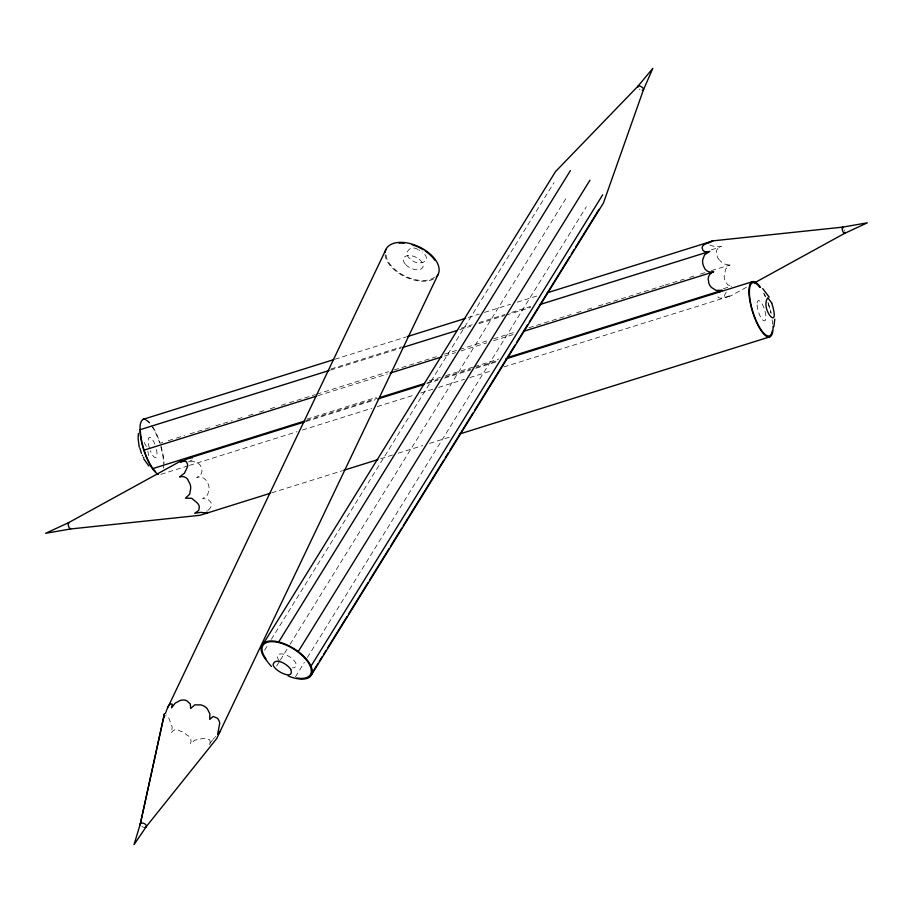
<?xml version="1.0" encoding="UTF-8"?>
<svg xmlns="http://www.w3.org/2000/svg" width="913" height="913" viewBox="0 0 913 913"><rect width="100%" height="100%" fill="white"/><g stroke="black" fill="none" stroke-linecap="round" stroke-linejoin="round"><path stroke-width="0.68" stroke-dasharray="4.57 3.42" d="M726.063 292.24L725.938 292.936A10.054 3.903 -25.1 0 0 724.854 296.497L730.765 295.892L747.017 286.967M210.218 742.805L209.807 739.872L207.023 739.199A10.054 6.539 -27.8 0 0 200.483 738.994L194.823 740.192L190.475 743.775C192.221 740.317 189.961 736.038 186.48 734.771A10.054 8.171 38.4 0 0 179.952 731.039C177.327 728.688 172.717 729.464 171.359 732.842L172.215 726.999L170.08 721.59A10.054 5.022 -88.2 0 0 167.41 716.522L166.531 714.982M209.979 743.581L209.648 744.38L210.07 743.547M264.576 650.296L268.331 644.236M271.332 639.385L554.043 182.566M276.593 666.079L279.595 661.229M280.348 660.019L289.341 645.48M290.094 644.27L566.802 197.14M295.39 676.898L304.394 662.359M307.384 657.52L586.351 206.749M210.561 742.691L212.341 740.101M213.003 739.29L214.372 737.795M215.057 737.145L215.73 736.586M208.29 510.196L210.606 507.502A10.054 6.026 -31.3 0 0 210.903 502.412L207.856 499.149L202.629 498.601L207.65 494.869L209.031 489.197A10.054 9.518 -88.6 0 0 207.023 481.961C205.471 478.024 200.655 476.072 196.717 477.373C200.346 476.449 203.188 472.283 201.488 468.654A10.054 7.43 3.2 0 0 198.349 463.484L193.818 461.613L188.535 461.955M192.084 459.981L188.477 461.91M206.669 511.291L207.513 510.755M709.732 245.049A10.054 3.424 -10.7 0 0 710.565 245.255L715.313 246.83L721.407 246.499C718.246 247.252 714.902 250.755 716.819 254.088A10.054 8.742 16.9 0 0 719.775 260.388M334.9 359.243L405.771 337.08M468.198 317.507L479.279 314.061M484.518 312.394L510.584 304.257M517.157 302.169L539.172 295.31M330.951 368.978L401.606 346.849M461.385 328.132L472.261 324.731M479.051 322.597L504.866 314.517M511.657 312.394L530.681 306.437M711.387 249.842L719.535 247.297M330.472 370.107L401.252 347.956M459.775 329.627L470.663 326.226M478.823 323.67L504.684 315.567M506.053 315.145L530.544 307.476M162.822 442.394L160.095 443.239A28.486 8.685 72.6 0 0 152.209 426.029M168.266 440.682L175.068 438.56M176.437 438.126L184.597 435.569M190.041 433.869L210.458 427.478M215.913 425.766L232.244 420.653M237.688 418.953L243.132 417.241M248.576 415.541L254.019 413.829M259.463 412.128L264.907 410.428M270.351 408.716L275.794 407.015M281.25 405.304L288.052 403.181M289.41 402.747L315.27 394.656M316.64 394.222L388.778 371.637M394.222 369.925L436.414 356.721M444.585 354.164L458.2 349.896M459.559 349.474L488.147 340.515M493.591 338.814L515.366 331.99M528.981 327.733L550.756 320.908M552.114 320.486L571.173 314.517M576.617 312.817L582.06 311.105M587.504 309.404L592.959 307.704M598.403 305.992L663.74 285.529M665.098 285.107L684.157 279.138M689.6 277.438L695.044 275.726M700.488 274.026L705.932 272.325M711.375 270.613L730.08 264.975L725.721 269.015L724.363 274.642A10.054 8.936 -55.9 0 0 725.687 281.615L727.672 284.902L731.964 285.837M318.021 395.683L387.443 373.953M444.608 356.059L455.496 352.646M460.939 350.946L486.8 342.854M493.602 340.72L515.377 333.907M306.951 419.135L376.373 397.395M429.452 380.767L440.34 377.354M445.784 375.642L473.002 367.117M474.361 366.695L498.863 359.026M723.427 288.679L731.598 286.123M306.277 420.539L377.058 398.376M427.421 382.615L438.308 379.203M445.11 377.069L470.971 368.978M476.415 367.277L498.19 360.452M305.661 421.589L375.083 399.848M426.816 383.654L437.704 380.242M444.505 378.108L470.366 370.016M475.81 368.304L497.596 361.491M160.859 474.361L188.078 465.835M189.436 465.402L296.965 431.735M302.408 430.034L371.808 408.294M377.252 406.593L415.369 394.656M420.813 392.955L433.059 389.121M438.502 387.409L464.363 379.317M469.807 377.605L490.224 371.214M503.828 366.958L730.765 295.892M271.686 492.849L342.466 470.686M380.584 458.748L392.83 454.914M398.273 453.202L422.776 445.533M429.578 443.398L451.364 436.585M729.749 296.2L720.619 298.254A10.054 3.424 -10.7 0 1 717.755 296.326L717.207 294.705M729.076 265.078L723.267 263.72L719.775 260.388M417.937 249.534C409.846 244.045 402.097 254.419 411.055 259.418C418.222 267.041 433.983 261.175 422.103 251.931M418.805 249.934L419.82 250.413M144.197 442.52L146.537 446.868M147.872 451.022L148.705 456.534M764.272 293.781A28.931 8.822 72.6 0 1 765.471 296.28M767.97 302.351A28.931 8.822 72.6 0 1 771.211 313.159M763.565 293.221A27.869 8.502 72.6 0 1 765.311 296.759M768.118 303.755A27.869 8.502 72.6 0 1 770.834 313.022M772.113 319.744A27.869 8.502 72.6 0 1 772.626 325.747M433.504 279.024A28.931 16.548 25.5 0 1 403.284 275.897A28.931 16.548 25.5 0 1 385.012 253.643M144.094 827.383A3.287 1.883 25.5 0 1 141.755 826.482M434.611 277.107A27.869 15.932 25.5 0 1 405.246 276.194A27.869 15.932 25.5 0 1 386.016 253.951M146.445 419.797A28.931 8.822 72.6 0 1 151.501 424.967M160.916 445.841A28.931 8.822 72.6 0 1 164.043 463.895M156.477 449.504A10.614 3.241 72.6 0 1 155.655 457.63A10.614 3.241 72.6 0 1 150.303 450.691M149.401 448.078A10.614 3.241 72.6 0 1 149.139 437.475A10.614 3.241 72.6 0 1 154.89 444.254M844.434 229.905A3.287 1.004 72.6 0 1 844.662 230.727M145.772 420.368A27.869 8.502 72.6 0 1 150.759 424.739M151.512 425.766A27.869 8.502 72.6 0 1 159.49 442.417M160.916 447.05A27.869 8.502 72.6 0 1 163.598 463.268M163.61 464.603A27.869 8.502 72.6 0 1 163.324 468.164M279.287 660.875A10.614 4.964 31.8 0 1 281.204 653.891A10.614 4.964 31.8 0 1 294.363 660.898A10.614 4.964 31.8 0 1 292.445 667.894M640.024 89.531A3.287 1.541 31.8 0 1 639.305 89.052M757.094 304.965A10.614 3.241 72.6 0 0 764.09 320.862A10.614 3.241 72.6 0 0 763.302 306.323A10.614 3.241 72.6 0 0 757.094 304.965M405.783 264.702A10.614 6.071 25.5 0 0 422.651 267.555A10.614 6.071 25.5 0 0 411.318 255.72A10.614 6.071 25.5 0 0 405.783 264.702"/><path stroke-width="1.37" d="M138.388 433.458L138.125 438.594L139.21 447.153M158.44 474.292A28.931 8.822 72.6 0 1 139.929 429.761L140.214 424.682L141.298 421.11L143.113 419.295A28.931 8.822 72.6 0 1 145.532 419.364M774.806 319.208L773.847 326.74M140.225 824.279L164.454 713.681L140.34 823.788L134.04 844.639L146.285 826.619M385.971 249.352L166.851 709.549M166.234 711.353L166.554 710.428M165.504 713.304L165.881 712.323M164.717 715.267L163.507 717.972L164.705 715.963M438.206 274.254L216.701 738.571L145.966 827.007M263.823 642.935L555.538 171.564L638.027 86.142L652.829 68.361L643.482 89.725L603.447 202.994L311.732 674.365M278.693 641.953L570.408 170.594M298.243 651.574L589.958 180.203M311.013 666.136L602.717 194.777M309.518 677.138L317.77 663.808M319.265 661.389L322.266 656.538M323.761 654.119L326.009 650.478M327.516 648.059L347.008 616.549M348.515 614.129L368.007 582.62M369.514 580.2L389.006 548.69M390.502 546.271L401.754 528.091M403.249 525.671L443.752 460.232M445.247 457.812L448.249 452.962M449.744 450.543L472.991 412.984M474.498 410.553L514.989 345.125M516.496 342.695L527.737 324.526M529.243 322.095L569.735 256.667M571.23 254.236L574.231 249.397M575.738 246.967L598.985 209.408M718.371 292.434L722.377 290.231L716.066 290.414L711.512 287.481A10.054 8.742 16.9 0 1 708.556 281.181C707.141 277.278 709.812 272.827 713.715 271.754C709.858 273.09 705.098 270.944 703.969 266.938A13.159 11.698 -55.9 0 1 702.645 259.954L704.585 254.807L709.835 251.292M304.303 422.011L189.961 457.824L180.42 462.058C182.292 461.567 186.937 460.118 187.062 463.199A10.054 6.026 -31.3 0 1 186.777 468.278L184.437 473.242L179.587 476.94C183.182 475.616 187.884 477.522 188.637 481.493A10.054 9.518 -88.6 0 1 190.657 488.74L189.664 494.207L185.499 498.167L191.764 498.315L196.181 502.047A10.054 7.43 3.2 0 1 199.331 507.217L198.68 510.481L194.697 513.311L200.712 512.387L205.288 512.821A10.054 0.993 -15.6 0 1 207.708 512.878L207.765 512.387M707.895 242.755L703.478 245.072A10.054 3.903 -25.1 0 0 702.382 248.644C702.417 251.828 706.468 252.262 708.842 251.566M182.235 460.243L68.486 522.715L45.65 533.318L70.506 528.981L199.981 515.297L270.316 493.271M754.515 282.847L844.514 233.42L867.35 222.818L842.494 227.154L713.019 240.838L708.876 242.299M713.019 240.838L707.712 243.315M143.067 419.352L333.633 359.676M407.13 336.657L465.664 318.329M547.332 292.753L712.037 241.18M139.929 429.761L329.114 370.53M402.61 347.522L457.048 330.483M540.074 304.497L708.842 251.657M143.809 450.212L316.663 396.105M390.159 373.097L441.881 356.915M523.548 331.351L712.733 272.12M152.471 468.689L304.919 420.961M379.774 397.532L424.693 383.46M507.719 357.474L721.418 290.574M377.811 398.992L424.089 384.51M505.756 358.935L752.141 281.775M343.824 470.252L377.856 459.604M459.524 434.029L769.887 336.84M762.675 288.576L769.203 297.17M268.171 662.735L271.469 666.501M143.478 457.276L143.843 457.801M148.876 465.984L143.798 458.965M290.768 669.434C294.956 681.36 273.466 670.724 273.101 664.47C275.418 656.63 288.086 664.812 290.756 669.389M142.325 455.222L142.622 455.815M771.725 302.99L767.833 297.832C759.525 308.788 781.448 333.747 771.69 302.922M141.515 453.441L139.86 448.203M773.071 326.375A28.931 8.822 72.6 0 1 761.499 331.168A28.931 8.822 72.6 0 1 748.957 292.24A28.931 8.822 72.6 0 1 760.529 287.447M189.961 457.824A13.159 1.301 -15.6 0 1 192.381 457.881M70.837 528.365A3.287 1.004 72.6 0 1 68.566 526.23A3.287 1.004 72.6 0 1 69.091 522.944M772.352 330.643A27.869 8.502 72.6 0 1 759.707 327.619A27.869 8.502 72.6 0 1 749.39 291.966A27.869 8.502 72.6 0 1 759.787 287.23M385.081 252.513A28.931 16.548 25.5 0 1 419.193 246.864A28.931 16.548 25.5 0 1 436.311 276.924M167.456 707.381A13.159 1.404 -60.2 0 1 170.183 703.934L172.352 704.163L171.507 707.872L175.25 703.147L180.135 700.465A10.054 6.539 -27.8 0 1 186.674 700.659L190.246 703.855L190.68 708.477L194.823 704.859L200.677 704.893A10.054 8.171 38.4 0 1 207.205 708.614L209.842 713.772L209.785 719.41L213.14 716.454L217.066 718.063A10.054 5.022 -88.2 0 1 219.748 723.142L217.648 734.28L219.577 731.473L219.702 732.272A10.054 1.073 -60.2 0 0 217.842 734.463M140.328 824.827A3.287 1.883 25.5 0 1 142.268 823.001A3.287 1.883 25.5 0 1 146.103 825.192A3.287 1.883 25.5 0 1 144.836 827.406M399.129 243.155A27.869 15.932 25.5 0 1 404.128 243.2M412.185 244.798A27.869 15.932 25.5 0 1 417.834 246.909M418.93 247.412A27.869 15.932 25.5 0 1 423.198 249.717M425.207 251.007A27.869 15.932 25.5 0 1 434.714 260.102M844.867 232.222A3.287 1.004 72.6 0 1 843.555 232.769A3.287 1.004 72.6 0 1 842.128 228.341A3.287 1.004 72.6 0 1 843.441 227.794M155.45 471.428A27.869 8.502 72.6 0 1 152.46 467.89M151.855 467A27.869 8.502 72.6 0 1 144.106 450.086M143.74 448.945A27.869 8.502 72.6 0 1 142.166 443.113M141.857 441.744A27.869 8.502 72.6 0 1 140.408 431.507M267.68 661.811A28.931 13.524 31.8 0 1 274.197 641.12A28.931 13.524 31.8 0 1 311.276 666.764A28.931 13.524 31.8 0 1 288.074 675.917M637.856 87.397A3.287 1.541 31.8 0 1 639.477 85.982A3.287 1.541 31.8 0 1 643.197 88.424A3.287 1.541 31.8 0 1 642.216 90.261M266.014 658.866A27.869 13.033 31.8 0 1 274.288 641.782A27.869 13.033 31.8 0 1 308.628 663.123A27.869 13.033 31.8 0 1 296.748 677.971"/></g></svg>
